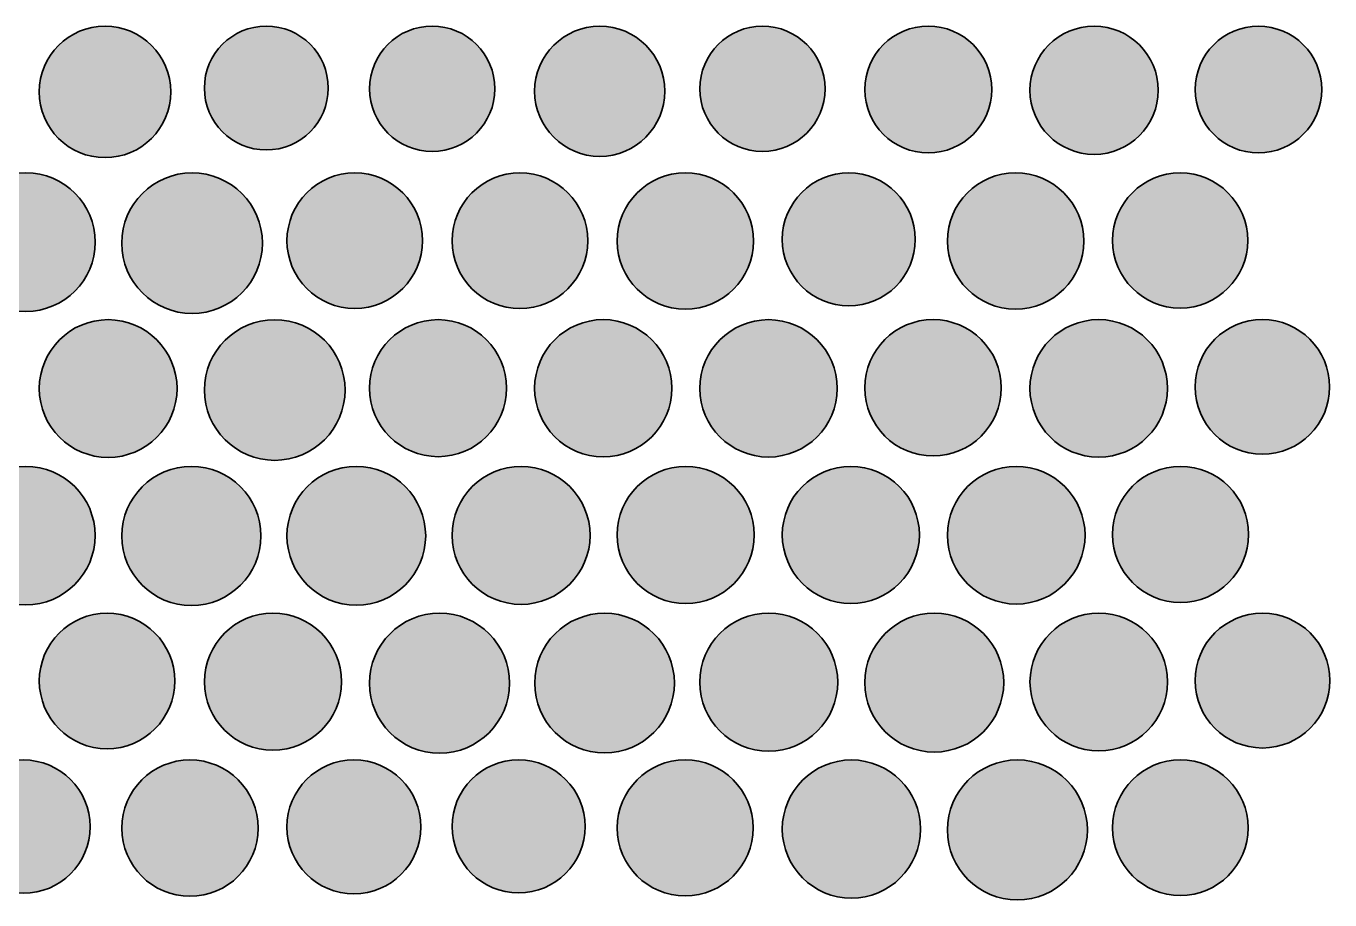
# Model space of a CAD drawing. Header units: inches. Extents: x 4.8 to 30.4, y 5.4 to 29.6.
# Drawn here: x 25.35 to 30.36, y 26.25 to 29.61 of the extents above; entities that cross this region are included whole.
import ezdxf

# ---------------------------------------------------------------- set-up
doc = ezdxf.new("R2010")
doc.units = ezdxf.units.IN
doc.header["$MEASUREMENT"] = 0
doc.layers.add('Layer 1', color=7, linetype='Continuous')

msp = doc.modelspace()

# ---------------------------------------------------------------- hatches: boundary and pattern name
at = {"layer": 'Layer 1'}
h = msp.add_hatch(color=7, dxfattribs=at)
h.dxf.hatch_style = 2
edge = h.paths.add_edge_path()
edge.add_spline(control_points=[(25.6541, 29.6067), (25.7938, 29.6067), (25.907, 29.4934), (25.907, 29.3538), (25.907, 29.2141), (25.7938, 29.1009), (25.6541, 29.1009), (25.5144, 29.1009), (25.4012, 29.2141), (25.4012, 29.3538), (25.4012, 29.4934), (25.5144, 29.6067), (25.6541, 29.6067)], knot_values=[0, 0, 0, 0, 1, 1, 1, 2, 2, 2, 3, 3, 3, 4, 4, 4, 4], degree=3, periodic=1)
h = msp.add_hatch(color=7, dxfattribs=at)
h.dxf.hatch_style = 2
edge = h.paths.add_edge_path()
edge.add_spline(control_points=[(26.2743, 29.6068), (26.4058, 29.6068), (26.5125, 29.5001), (26.5125, 29.3686), (26.5125, 29.2371), (26.4058, 29.1304), (26.2743, 29.1304), (26.1428, 29.1304), (26.0362, 29.2371), (26.0362, 29.3686), (26.0362, 29.5001), (26.1428, 29.6068), (26.2743, 29.6068)], knot_values=[0, 0, 0, 0, 1, 1, 1, 2, 2, 2, 3, 3, 3, 4, 4, 4, 4], degree=3, periodic=1)
h = msp.add_hatch(color=7, dxfattribs=at)
h.dxf.hatch_style = 2
edge = h.paths.add_edge_path()
edge.add_spline(control_points=[(26.9121, 29.6068), (27.0452, 29.6068), (27.1531, 29.4989), (27.1531, 29.3658), (27.1531, 29.2327), (27.0452, 29.1248), (26.9121, 29.1248), (26.7791, 29.1248), (26.6712, 29.2327), (26.6712, 29.3658), (26.6712, 29.4989), (26.7791, 29.6068), (26.9121, 29.6068)], knot_values=[0, 0, 0, 0, 1, 1, 1, 2, 2, 2, 3, 3, 3, 4, 4, 4, 4], degree=3, periodic=1)
h = msp.add_hatch(color=7, dxfattribs=at)
h.dxf.hatch_style = 2
edge = h.paths.add_edge_path()
edge.add_spline(control_points=[(27.5566, 29.6066), (27.6949, 29.6066), (27.807, 29.4945), (27.807, 29.3563), (27.807, 29.218), (27.6949, 29.1059), (27.5566, 29.1059), (27.4184, 29.1059), (27.3063, 29.218), (27.3063, 29.3563), (27.3063, 29.4945), (27.4184, 29.6066), (27.5566, 29.6066)], knot_values=[0, 0, 0, 0, 1, 1, 1, 2, 2, 2, 3, 3, 3, 4, 4, 4, 4], degree=3, periodic=1)
h = msp.add_hatch(color=7, dxfattribs=at)
h.dxf.hatch_style = 2
edge = h.paths.add_edge_path()
edge.add_spline(control_points=[(28.1821, 29.6066), (28.3152, 29.6066), (28.423, 29.4988), (28.423, 29.3658), (28.423, 29.2328), (28.3152, 29.125), (28.1821, 29.125), (28.0491, 29.125), (27.9413, 29.2328), (27.9413, 29.3658), (27.9413, 29.4988), (28.0491, 29.6066), (28.1821, 29.6066)], knot_values=[0, 0, 0, 0, 1, 1, 1, 2, 2, 2, 3, 3, 3, 4, 4, 4, 4], degree=3, periodic=1)
h = msp.add_hatch(color=7, dxfattribs=at)
h.dxf.hatch_style = 2
edge = h.paths.add_edge_path()
edge.add_spline(control_points=[(28.8199, 29.6069), (28.9546, 29.6069), (29.0639, 29.4977), (29.0639, 29.3629), (29.0639, 29.2282), (28.9546, 29.119), (28.8199, 29.119), (28.6852, 29.119), (28.576, 29.2282), (28.576, 29.3629), (28.576, 29.4977), (28.6852, 29.6069), (28.8199, 29.6069)], knot_values=[0, 0, 0, 0, 1, 1, 1, 2, 2, 2, 3, 3, 3, 4, 4, 4, 4], degree=3, periodic=1)
h = msp.add_hatch(color=7, dxfattribs=at)
h.dxf.hatch_style = 2
edge = h.paths.add_edge_path()
edge.add_spline(control_points=[(29.4578, 29.6067), (29.594, 29.6067), (29.7044, 29.4963), (29.7044, 29.3602), (29.7044, 29.224), (29.594, 29.1136), (29.4578, 29.1136), (29.3216, 29.1136), (29.2112, 29.224), (29.2112, 29.3602), (29.2112, 29.4963), (29.3216, 29.6067), (29.4578, 29.6067)], knot_values=[0, 0, 0, 0, 1, 1, 1, 2, 2, 2, 3, 3, 3, 4, 4, 4, 4], degree=3, periodic=1)
h = msp.add_hatch(color=7, dxfattribs=at)
h.dxf.hatch_style = 2
edge = h.paths.add_edge_path()
edge.add_spline(control_points=[(30.0899, 29.6066), (30.2245, 29.6066), (30.3336, 29.4975), (30.3336, 29.3629), (30.3336, 29.2284), (30.2245, 29.1193), (30.0899, 29.1193), (29.9554, 29.1193), (29.8464, 29.2284), (29.8464, 29.3629), (29.8464, 29.4975), (29.9554, 29.6066), (30.0899, 29.6066)], knot_values=[0, 0, 0, 0, 1, 1, 1, 2, 2, 2, 3, 3, 3, 4, 4, 4, 4], degree=3, periodic=1)
h = msp.add_hatch(color=7, dxfattribs=at)
h.dxf.hatch_style = 2
edge = h.paths.add_edge_path()
edge.add_spline(control_points=[(25.35, 29.0423), (25.4972, 29.0423), (25.6164, 28.9231), (25.6164, 28.7759), (25.6164, 28.6288), (25.4972, 28.5095), (25.35, 28.5095), (25.2029, 28.5095), (25.0837, 28.6288), (25.0837, 28.7759), (25.0837, 28.9231), (25.2029, 29.0423), (25.35, 29.0423)], knot_values=[0, 0, 0, 0, 1, 1, 1, 2, 2, 2, 3, 3, 3, 4, 4, 4, 4], degree=3, periodic=1)
h = msp.add_hatch(color=7, dxfattribs=at)
h.dxf.hatch_style = 2
edge = h.paths.add_edge_path()
edge.add_spline(control_points=[(25.9889, 29.0424), (26.1382, 29.0424), (26.2593, 28.9214), (26.2593, 28.772), (26.2593, 28.6227), (26.1382, 28.5017), (25.9889, 28.5017), (25.8396, 28.5017), (25.7185, 28.6227), (25.7185, 28.772), (25.7185, 28.9214), (25.8396, 29.0424), (25.9889, 29.0424)], knot_values=[0, 0, 0, 0, 1, 1, 1, 2, 2, 2, 3, 3, 3, 4, 4, 4, 4], degree=3, periodic=1)
h = msp.add_hatch(color=7, dxfattribs=at)
h.dxf.hatch_style = 2
edge = h.paths.add_edge_path()
edge.add_spline(control_points=[(26.6144, 29.0423), (26.7584, 29.0423), (26.8751, 28.9256), (26.8751, 28.7816), (26.8751, 28.6376), (26.7584, 28.5209), (26.6144, 28.5209), (26.4704, 28.5209), (26.3537, 28.6376), (26.3537, 28.7816), (26.3537, 28.9256), (26.4704, 29.0423), (26.6144, 29.0423)], knot_values=[0, 0, 0, 0, 1, 1, 1, 2, 2, 2, 3, 3, 3, 4, 4, 4, 4], degree=3, periodic=1)
h = msp.add_hatch(color=7, dxfattribs=at)
h.dxf.hatch_style = 2
edge = h.paths.add_edge_path()
edge.add_spline(control_points=[(27.2497, 29.0422), (27.3939, 29.0422), (27.5107, 28.9254), (27.5107, 28.7812), (27.5107, 28.6371), (27.3939, 28.5202), (27.2497, 28.5202), (27.1056, 28.5202), (26.9887, 28.6371), (26.9887, 28.7812), (26.9887, 28.9254), (27.1056, 29.0422), (27.2497, 29.0422)], knot_values=[0, 0, 0, 0, 1, 1, 1, 2, 2, 2, 3, 3, 3, 4, 4, 4, 4], degree=3, periodic=1)
h = msp.add_hatch(color=7, dxfattribs=at)
h.dxf.hatch_style = 2
edge = h.paths.add_edge_path()
edge.add_spline(control_points=[(27.8858, 29.0422), (28.0305, 29.0422), (28.1478, 28.9249), (28.1478, 28.7802), (28.1478, 28.6355), (28.0305, 28.5182), (27.8858, 28.5182), (27.7411, 28.5182), (27.6238, 28.6355), (27.6238, 28.7802), (27.6238, 28.9249), (27.7411, 29.0422), (27.8858, 29.0422)], knot_values=[0, 0, 0, 0, 1, 1, 1, 2, 2, 2, 3, 3, 3, 4, 4, 4, 4], degree=3, periodic=1)
h = msp.add_hatch(color=7, dxfattribs=at)
h.dxf.hatch_style = 2
edge = h.paths.add_edge_path()
edge.add_spline(control_points=[(28.5144, 29.0422), (28.6557, 29.0422), (28.7701, 28.9277), (28.7701, 28.7865), (28.7701, 28.6453), (28.6557, 28.5308), (28.5144, 28.5308), (28.3733, 28.5308), (28.2587, 28.6453), (28.2587, 28.7865), (28.2587, 28.9277), (28.3733, 29.0422), (28.5144, 29.0422)], knot_values=[0, 0, 0, 0, 1, 1, 1, 2, 2, 2, 3, 3, 3, 4, 4, 4, 4], degree=3, periodic=1)
h = msp.add_hatch(color=7, dxfattribs=at)
h.dxf.hatch_style = 2
edge = h.paths.add_edge_path()
edge.add_spline(control_points=[(29.1558, 29.0423), (29.3006, 29.0423), (29.418, 28.925), (29.418, 28.7802), (29.418, 28.6354), (29.3006, 28.518), (29.1558, 28.518), (29.011, 28.518), (28.8936, 28.6354), (28.8936, 28.7802), (28.8936, 28.925), (29.011, 29.0423), (29.1558, 29.0423)], knot_values=[0, 0, 0, 0, 1, 1, 1, 2, 2, 2, 3, 3, 3, 4, 4, 4, 4], degree=3, periodic=1)
h = msp.add_hatch(color=7, dxfattribs=at)
h.dxf.hatch_style = 2
edge = h.paths.add_edge_path()
edge.add_spline(control_points=[(29.7887, 29.0423), (29.9323, 29.0423), (30.0487, 28.9259), (30.0487, 28.7823), (30.0487, 28.6387), (29.9323, 28.5223), (29.7887, 28.5223), (29.6451, 28.5223), (29.5287, 28.6387), (29.5287, 28.7823), (29.5287, 28.9259), (29.6451, 29.0423), (29.7887, 29.0423)], knot_values=[0, 0, 0, 0, 1, 1, 1, 2, 2, 2, 3, 3, 3, 4, 4, 4, 4], degree=3, periodic=1)
h = msp.add_hatch(color=7, dxfattribs=at)
h.dxf.hatch_style = 2
edge = h.paths.add_edge_path()
edge.add_spline(control_points=[(25.6661, 28.4778), (25.8124, 28.4778), (25.931, 28.3592), (25.931, 28.2129), (25.931, 28.0666), (25.8124, 27.948), (25.6661, 27.948), (25.5198, 27.948), (25.4012, 28.0666), (25.4012, 28.2129), (25.4012, 28.3592), (25.5198, 28.4778), (25.6661, 28.4778)], knot_values=[0, 0, 0, 0, 1, 1, 1, 2, 2, 2, 3, 3, 3, 4, 4, 4, 4], degree=3, periodic=1)
h = msp.add_hatch(color=7, dxfattribs=at)
h.dxf.hatch_style = 2
edge = h.paths.add_edge_path()
edge.add_spline(control_points=[(26.3067, 28.4777), (26.4561, 28.4777), (26.5772, 28.3566), (26.5772, 28.2073), (26.5772, 28.0579), (26.4561, 27.9368), (26.3067, 27.9368), (26.1574, 27.9368), (26.0363, 28.0579), (26.0363, 28.2073), (26.0363, 28.3566), (26.1574, 28.4777), (26.3067, 28.4777)], knot_values=[0, 0, 0, 0, 1, 1, 1, 2, 2, 2, 3, 3, 3, 4, 4, 4, 4], degree=3, periodic=1)
h = msp.add_hatch(color=7, dxfattribs=at)
h.dxf.hatch_style = 2
edge = h.paths.add_edge_path()
edge.add_spline(control_points=[(26.9347, 28.4778), (27.0802, 28.4778), (27.1982, 28.3598), (27.1982, 28.2143), (27.1982, 28.0688), (27.0802, 27.9509), (26.9347, 27.9509), (26.7892, 27.9509), (26.6712, 28.0688), (26.6712, 28.2143), (26.6712, 28.3598), (26.7892, 28.4778), (26.9347, 28.4778)], knot_values=[0, 0, 0, 0, 1, 1, 1, 2, 2, 2, 3, 3, 3, 4, 4, 4, 4], degree=3, periodic=1)
h = msp.add_hatch(color=7, dxfattribs=at)
h.dxf.hatch_style = 2
edge = h.paths.add_edge_path()
edge.add_spline(control_points=[(27.5701, 28.4779), (27.7158, 28.4779), (27.834, 28.3597), (27.834, 28.214), (27.834, 28.0682), (27.7158, 27.9501), (27.5701, 27.9501), (27.4243, 27.9501), (27.3062, 28.0682), (27.3062, 28.214), (27.3062, 28.3597), (27.4243, 28.4779), (27.5701, 28.4779)], knot_values=[0, 0, 0, 0, 1, 1, 1, 2, 2, 2, 3, 3, 3, 4, 4, 4, 4], degree=3, periodic=1)
h = msp.add_hatch(color=7, dxfattribs=at)
h.dxf.hatch_style = 2
edge = h.paths.add_edge_path()
edge.add_spline(control_points=[(28.2054, 28.4778), (28.3513, 28.4778), (28.4696, 28.3595), (28.4696, 28.2136), (28.4696, 28.0677), (28.3513, 27.9494), (28.2054, 27.9494), (28.0595, 27.9494), (27.9412, 28.0677), (27.9412, 28.2136), (27.9412, 28.3595), (28.0595, 28.4778), (28.2054, 28.4778)], knot_values=[0, 0, 0, 0, 1, 1, 1, 2, 2, 2, 3, 3, 3, 4, 4, 4, 4], degree=3, periodic=1)
h = msp.add_hatch(color=7, dxfattribs=at)
h.dxf.hatch_style = 2
edge = h.paths.add_edge_path()
edge.add_spline(control_points=[(28.8383, 28.478), (28.9832, 28.478), (29.1006, 28.3606), (29.1006, 28.2157), (29.1006, 28.0709), (28.9832, 27.9535), (28.8383, 27.9535), (28.6934, 27.9535), (28.576, 28.0709), (28.576, 28.2157), (28.576, 28.3606), (28.6934, 28.478), (28.8383, 28.478)], knot_values=[0, 0, 0, 0, 1, 1, 1, 2, 2, 2, 3, 3, 3, 4, 4, 4, 4], degree=3, periodic=1)
h = msp.add_hatch(color=7, dxfattribs=at)
h.dxf.hatch_style = 2
edge = h.paths.add_edge_path()
edge.add_spline(control_points=[(29.4754, 28.4779), (29.6214, 28.4779), (29.7397, 28.3596), (29.7397, 28.2136), (29.7397, 28.0677), (29.6214, 27.9493), (29.4754, 27.9493), (29.3295, 27.9493), (29.2111, 28.0677), (29.2111, 28.2136), (29.2111, 28.3596), (29.3295, 28.4779), (29.4754, 28.4779)], knot_values=[0, 0, 0, 0, 1, 1, 1, 2, 2, 2, 3, 3, 3, 4, 4, 4, 4], degree=3, periodic=1)
h = msp.add_hatch(color=7, dxfattribs=at)
h.dxf.hatch_style = 2
edge = h.paths.add_edge_path()
edge.add_spline(control_points=[(30.1048, 28.478), (30.2477, 28.478), (30.3635, 28.3621), (30.3635, 28.2192), (30.3635, 28.0763), (30.2477, 27.9605), (30.1048, 27.9605), (29.9619, 27.9605), (29.846, 28.0763), (29.846, 28.2192), (29.846, 28.3621), (29.9619, 28.478), (30.1048, 28.478)], knot_values=[0, 0, 0, 0, 1, 1, 1, 2, 2, 2, 3, 3, 3, 4, 4, 4, 4], degree=3, periodic=1)
h = msp.add_hatch(color=7, dxfattribs=at)
h.dxf.hatch_style = 2
edge = h.paths.add_edge_path()
edge.add_spline(control_points=[(25.3497, 27.9136), (25.4967, 27.9136), (25.6159, 27.7944), (25.6159, 27.6474), (25.6159, 27.5004), (25.4967, 27.3813), (25.3497, 27.3813), (25.2027, 27.3813), (25.0835, 27.5004), (25.0835, 27.6474), (25.0835, 27.7944), (25.2027, 27.9136), (25.3497, 27.9136)], knot_values=[0, 0, 0, 0, 1, 1, 1, 2, 2, 2, 3, 3, 3, 4, 4, 4, 4], degree=3, periodic=1)
h = msp.add_hatch(color=7, dxfattribs=at)
h.dxf.hatch_style = 2
edge = h.paths.add_edge_path()
edge.add_spline(control_points=[(25.9861, 27.9136), (26.1339, 27.9136), (26.2537, 27.7938), (26.2537, 27.646), (26.2537, 27.4982), (26.1339, 27.3784), (25.9861, 27.3784), (25.8383, 27.3784), (25.7185, 27.4982), (25.7185, 27.646), (25.7185, 27.7938), (25.8383, 27.9136), (25.9861, 27.9136)], knot_values=[0, 0, 0, 0, 1, 1, 1, 2, 2, 2, 3, 3, 3, 4, 4, 4, 4], degree=3, periodic=1)
h = msp.add_hatch(color=7, dxfattribs=at)
h.dxf.hatch_style = 2
edge = h.paths.add_edge_path()
edge.add_spline(control_points=[(26.6204, 27.9135), (26.7677, 27.9135), (26.8872, 27.794), (26.8872, 27.6467), (26.8872, 27.4994), (26.7677, 27.3799), (26.6204, 27.3799), (26.4731, 27.3799), (26.3536, 27.4994), (26.3536, 27.6467), (26.3536, 27.794), (26.4731, 27.9135), (26.6204, 27.9135)], knot_values=[0, 0, 0, 0, 1, 1, 1, 2, 2, 2, 3, 3, 3, 4, 4, 4, 4], degree=3, periodic=1)
h = msp.add_hatch(color=7, dxfattribs=at)
h.dxf.hatch_style = 2
edge = h.paths.add_edge_path()
edge.add_spline(control_points=[(27.254, 27.9135), (27.4005, 27.9135), (27.5194, 27.7946), (27.5194, 27.6481), (27.5194, 27.5016), (27.4005, 27.3828), (27.254, 27.3828), (27.1075, 27.3828), (26.9887, 27.5016), (26.9887, 27.6481), (26.9887, 27.7946), (27.1075, 27.9135), (27.254, 27.9135)], knot_values=[0, 0, 0, 0, 1, 1, 1, 2, 2, 2, 3, 3, 3, 4, 4, 4, 4], degree=3, periodic=1)
h = msp.add_hatch(color=7, dxfattribs=at)
h.dxf.hatch_style = 2
edge = h.paths.add_edge_path()
edge.add_spline(control_points=[(27.8872, 27.9135), (28.0328, 27.9135), (28.1508, 27.7954), (28.1508, 27.6499), (28.1508, 27.5043), (28.0328, 27.3863), (27.8872, 27.3863), (27.7416, 27.3863), (27.6237, 27.5043), (27.6237, 27.6499), (27.6237, 27.7954), (27.7416, 27.9135), (27.8872, 27.9135)], knot_values=[0, 0, 0, 0, 1, 1, 1, 2, 2, 2, 3, 3, 3, 4, 4, 4, 4], degree=3, periodic=1)
h = msp.add_hatch(color=7, dxfattribs=at)
h.dxf.hatch_style = 2
edge = h.paths.add_edge_path()
edge.add_spline(control_points=[(28.5222, 27.9135), (28.6678, 27.9135), (28.7858, 27.7955), (28.7858, 27.6499), (28.7858, 27.5043), (28.6678, 27.3863), (28.5222, 27.3863), (28.3766, 27.3863), (28.2586, 27.5043), (28.2586, 27.6499), (28.2586, 27.7955), (28.3766, 27.9135), (28.5222, 27.9135)], knot_values=[0, 0, 0, 0, 1, 1, 1, 2, 2, 2, 3, 3, 3, 4, 4, 4, 4], degree=3, periodic=1)
h = msp.add_hatch(color=7, dxfattribs=at)
h.dxf.hatch_style = 2
edge = h.paths.add_edge_path()
edge.add_spline(control_points=[(29.1583, 27.9134), (29.3044, 27.9134), (29.4229, 27.7949), (29.4229, 27.6488), (29.4229, 27.5027), (29.3044, 27.3842), (29.1583, 27.3842), (29.0121, 27.3842), (28.8937, 27.5027), (28.8937, 27.6488), (28.8937, 27.7949), (29.0121, 27.9134), (29.1583, 27.9134)], knot_values=[0, 0, 0, 0, 1, 1, 1, 2, 2, 2, 3, 3, 3, 4, 4, 4, 4], degree=3, periodic=1)
h = msp.add_hatch(color=7, dxfattribs=at)
h.dxf.hatch_style = 2
edge = h.paths.add_edge_path()
edge.add_spline(control_points=[(29.7901, 27.9136), (29.9346, 27.9136), (30.0517, 27.7965), (30.0517, 27.652), (30.0517, 27.5075), (29.9346, 27.3904), (29.7901, 27.3904), (29.6457, 27.3904), (29.5285, 27.5075), (29.5285, 27.652), (29.5285, 27.7965), (29.6457, 27.9136), (29.7901, 27.9136)], knot_values=[0, 0, 0, 0, 1, 1, 1, 2, 2, 2, 3, 3, 3, 4, 4, 4, 4], degree=3, periodic=1)
h = msp.add_hatch(color=7, dxfattribs=at)
h.dxf.hatch_style = 2
edge = h.paths.add_edge_path()
edge.add_spline(control_points=[(25.6619, 27.3488), (25.8058, 27.3488), (25.9225, 27.2322), (25.9225, 27.0883), (25.9225, 26.9444), (25.8058, 26.8277), (25.6619, 26.8277), (25.518, 26.8277), (25.4013, 26.9444), (25.4013, 27.0883), (25.4013, 27.2322), (25.518, 27.3488), (25.6619, 27.3488)], knot_values=[0, 0, 0, 0, 1, 1, 1, 2, 2, 2, 3, 3, 3, 4, 4, 4, 4], degree=3, periodic=1)
h = msp.add_hatch(color=7, dxfattribs=at)
h.dxf.hatch_style = 2
edge = h.paths.add_edge_path()
edge.add_spline(control_points=[(26.2997, 27.3489), (26.4452, 27.3489), (26.5632, 27.2309), (26.5632, 27.0854), (26.5632, 26.9399), (26.4452, 26.822), (26.2997, 26.822), (26.1542, 26.822), (26.0362, 26.9399), (26.0362, 27.0854), (26.0362, 27.2309), (26.1542, 27.3489), (26.2997, 27.3489)], knot_values=[0, 0, 0, 0, 1, 1, 1, 2, 2, 2, 3, 3, 3, 4, 4, 4, 4], degree=3, periodic=1)
h = msp.add_hatch(color=7, dxfattribs=at)
h.dxf.hatch_style = 2
edge = h.paths.add_edge_path()
edge.add_spline(control_points=[(26.9404, 27.349), (27.0891, 27.349), (27.2096, 27.2285), (27.2096, 27.0798), (27.2096, 26.9311), (27.0891, 26.8106), (26.9404, 26.8106), (26.7917, 26.8106), (26.6712, 26.9311), (26.6712, 27.0798), (26.6712, 27.2285), (26.7917, 27.349), (26.9404, 27.349)], knot_values=[0, 0, 0, 0, 1, 1, 1, 2, 2, 2, 3, 3, 3, 4, 4, 4, 4], degree=3, periodic=1)
h = msp.add_hatch(color=7, dxfattribs=at)
h.dxf.hatch_style = 2
edge = h.paths.add_edge_path()
edge.add_spline(control_points=[(27.575, 27.3488), (27.7234, 27.3488), (27.8437, 27.2285), (27.8437, 27.0801), (27.8437, 26.9318), (27.7234, 26.8115), (27.575, 26.8115), (27.4266, 26.8115), (27.3064, 26.9318), (27.3064, 27.0801), (27.3064, 27.2285), (27.4266, 27.3488), (27.575, 27.3488)], knot_values=[0, 0, 0, 0, 1, 1, 1, 2, 2, 2, 3, 3, 3, 4, 4, 4, 4], degree=3, periodic=1)
h = msp.add_hatch(color=7, dxfattribs=at)
h.dxf.hatch_style = 2
edge = h.paths.add_edge_path()
edge.add_spline(control_points=[(28.2065, 27.3489), (28.353, 27.3489), (28.4717, 27.2302), (28.4717, 27.0837), (28.4717, 26.9372), (28.353, 26.8184), (28.2065, 26.8184), (28.06, 26.8184), (27.9412, 26.9372), (27.9412, 27.0837), (27.9412, 27.2302), (28.06, 27.3489), (28.2065, 27.3489)], knot_values=[0, 0, 0, 0, 1, 1, 1, 2, 2, 2, 3, 3, 3, 4, 4, 4, 4], degree=3, periodic=1)
h = msp.add_hatch(color=7, dxfattribs=at)
h.dxf.hatch_style = 2
edge = h.paths.add_edge_path()
edge.add_spline(control_points=[(28.8432, 27.3489), (28.9907, 27.3489), (29.1102, 27.2294), (29.1102, 27.0819), (29.1102, 26.9344), (28.9907, 26.8149), (28.8432, 26.8149), (28.6958, 26.8149), (28.5762, 26.9344), (28.5762, 27.0819), (28.5762, 27.2294), (28.6958, 27.3489), (28.8432, 27.3489)], knot_values=[0, 0, 0, 0, 1, 1, 1, 2, 2, 2, 3, 3, 3, 4, 4, 4, 4], degree=3, periodic=1)
h = msp.add_hatch(color=7, dxfattribs=at)
h.dxf.hatch_style = 2
edge = h.paths.add_edge_path()
edge.add_spline(control_points=[(29.4758, 27.3489), (29.6219, 27.3489), (29.7403, 27.2305), (29.7403, 27.0844), (29.7403, 26.9383), (29.6219, 26.8198), (29.4758, 26.8198), (29.3297, 26.8198), (29.2112, 26.9383), (29.2112, 27.0844), (29.2112, 27.2305), (29.3297, 27.3489), (29.4758, 27.3489)], knot_values=[0, 0, 0, 0, 1, 1, 1, 2, 2, 2, 3, 3, 3, 4, 4, 4, 4], degree=3, periodic=1)
h = msp.add_hatch(color=7, dxfattribs=at)
h.dxf.hatch_style = 2
edge = h.paths.add_edge_path()
edge.add_spline(control_points=[(30.1054, 27.3489), (30.2486, 27.3489), (30.3647, 27.2328), (30.3647, 27.0897), (30.3647, 26.9465), (30.2486, 26.8305), (30.1054, 26.8305), (29.9623, 26.8305), (29.8463, 26.9465), (29.8463, 27.0897), (29.8463, 27.2328), (29.9623, 27.3489), (30.1054, 27.3489)], knot_values=[0, 0, 0, 0, 1, 1, 1, 2, 2, 2, 3, 3, 3, 4, 4, 4, 4], degree=3, periodic=1)
h = msp.add_hatch(color=7, dxfattribs=at)
h.dxf.hatch_style = 2
edge = h.paths.add_edge_path()
edge.add_spline(control_points=[(25.3402, 26.7844), (25.4817, 26.7844), (25.5965, 26.6696), (25.5965, 26.528), (25.5965, 26.3865), (25.4817, 26.2717), (25.3402, 26.2717), (25.1986, 26.2717), (25.0838, 26.3865), (25.0838, 26.528), (25.0838, 26.6696), (25.1986, 26.7844), (25.3402, 26.7844)], knot_values=[0, 0, 0, 0, 1, 1, 1, 2, 2, 2, 3, 3, 3, 4, 4, 4, 4], degree=3, periodic=1)
h = msp.add_hatch(color=7, dxfattribs=at)
h.dxf.hatch_style = 2
edge = h.paths.add_edge_path()
edge.add_spline(control_points=[(25.9808, 26.7846), (26.1256, 26.7846), (26.2429, 26.6672), (26.2429, 26.5224), (26.2429, 26.3776), (26.1256, 26.2602), (25.9808, 26.2602), (25.836, 26.2602), (25.7186, 26.3776), (25.7186, 26.5224), (25.7186, 26.6672), (25.836, 26.7846), (25.9808, 26.7846)], knot_values=[0, 0, 0, 0, 1, 1, 1, 2, 2, 2, 3, 3, 3, 4, 4, 4, 4], degree=3, periodic=1)
h = msp.add_hatch(color=7, dxfattribs=at)
h.dxf.hatch_style = 2
edge = h.paths.add_edge_path()
edge.add_spline(control_points=[(26.6112, 26.7846), (26.7535, 26.7846), (26.8689, 26.6693), (26.8689, 26.527), (26.8689, 26.3847), (26.7535, 26.2693), (26.6112, 26.2693), (26.4689, 26.2693), (26.3536, 26.3847), (26.3536, 26.527), (26.3536, 26.6693), (26.4689, 26.7846), (26.6112, 26.7846)], knot_values=[0, 0, 0, 0, 1, 1, 1, 2, 2, 2, 3, 3, 3, 4, 4, 4, 4], degree=3, periodic=1)
h = msp.add_hatch(color=7, dxfattribs=at)
h.dxf.hatch_style = 2
edge = h.paths.add_edge_path()
edge.add_spline(control_points=[(27.2444, 26.7846), (27.3858, 26.7846), (27.5003, 26.6701), (27.5003, 26.5287), (27.5003, 26.3875), (27.3858, 26.2729), (27.2444, 26.2729), (27.1031, 26.2729), (26.9886, 26.3875), (26.9886, 26.5287), (26.9886, 26.6701), (27.1031, 26.7846), (27.2444, 26.7846)], knot_values=[0, 0, 0, 0, 1, 1, 1, 2, 2, 2, 3, 3, 3, 4, 4, 4, 4], degree=3, periodic=1)
h = msp.add_hatch(color=7, dxfattribs=at)
h.dxf.hatch_style = 2
edge = h.paths.add_edge_path()
edge.add_spline(control_points=[(27.8851, 26.7846), (28.0296, 26.7846), (28.1466, 26.6675), (28.1466, 26.5231), (28.1466, 26.3787), (28.0296, 26.2616), (27.8851, 26.2616), (27.7407, 26.2616), (27.6235, 26.3787), (27.6235, 26.5231), (27.6235, 26.6675), (27.7407, 26.7846), (27.8851, 26.7846)], knot_values=[0, 0, 0, 0, 1, 1, 1, 2, 2, 2, 3, 3, 3, 4, 4, 4, 4], degree=3, periodic=1)
h = msp.add_hatch(color=7, dxfattribs=at)
h.dxf.hatch_style = 2
edge = h.paths.add_edge_path()
edge.add_spline(control_points=[(28.5244, 26.7846), (28.6711, 26.7846), (28.79, 26.6656), (28.79, 26.5189), (28.79, 26.3721), (28.6711, 26.2532), (28.5244, 26.2532), (28.3776, 26.2532), (28.2586, 26.3721), (28.2586, 26.5189), (28.2586, 26.6656), (28.3776, 26.7846), (28.5244, 26.7846)], knot_values=[0, 0, 0, 0, 1, 1, 1, 2, 2, 2, 3, 3, 3, 4, 4, 4, 4], degree=3, periodic=1)
h = msp.add_hatch(color=7, dxfattribs=at)
h.dxf.hatch_style = 2
edge = h.paths.add_edge_path()
edge.add_spline(control_points=[(29.1629, 26.7845), (29.3115, 26.7845), (29.432, 26.664), (29.432, 26.5153), (29.432, 26.3667), (29.3115, 26.2462), (29.1629, 26.2462), (29.0142, 26.2462), (28.8937, 26.3667), (28.8937, 26.5153), (28.8937, 26.664), (29.0142, 26.7845), (29.1629, 26.7845)], knot_values=[0, 0, 0, 0, 1, 1, 1, 2, 2, 2, 3, 3, 3, 4, 4, 4, 4], degree=3, periodic=1)
h = msp.add_hatch(color=7, dxfattribs=at)
h.dxf.hatch_style = 2
edge = h.paths.add_edge_path()
edge.add_spline(control_points=[(29.7894, 26.7846), (29.9334, 26.7846), (30.0502, 26.6678), (30.0502, 26.5238), (30.0502, 26.3798), (29.9334, 26.263), (29.7894, 26.263), (29.6454, 26.263), (29.5286, 26.3798), (29.5286, 26.5238), (29.5286, 26.6678), (29.6454, 26.7846), (29.7894, 26.7846)], knot_values=[0, 0, 0, 0, 1, 1, 1, 2, 2, 2, 3, 3, 3, 4, 4, 4, 4], degree=3, periodic=1)

# ---------------------------------------------------------------- linework, layer by layer
at = {"layer": 'Layer 1', "color": 7, "lineweight": 35}
for points in [[(25.6541, 29.6067), (25.7938, 29.6067), (25.907, 29.4934), (25.907, 29.3538), (25.907, 29.2141), (25.7938, 29.1009), (25.6541, 29.1009), (25.5144, 29.1009), (25.4012, 29.2141), (25.4012, 29.3538), (25.4012, 29.4934), (25.5144, 29.6067), (25.6541, 29.6067)], [(26.2743, 29.6068), (26.4058, 29.6068), (26.5125, 29.5001), (26.5125, 29.3686), (26.5125, 29.2371), (26.4058, 29.1304), (26.2743, 29.1304), (26.1428, 29.1304), (26.0362, 29.2371), (26.0362, 29.3686), (26.0362, 29.5001), (26.1428, 29.6068), (26.2743, 29.6068)], [(26.9121, 29.6068), (27.0452, 29.6068), (27.1531, 29.4989), (27.1531, 29.3658), (27.1531, 29.2327), (27.0452, 29.1248), (26.9121, 29.1248), (26.7791, 29.1248), (26.6712, 29.2327), (26.6712, 29.3658), (26.6712, 29.4989), (26.7791, 29.6068), (26.9121, 29.6068)], [(27.5566, 29.6066), (27.6949, 29.6066), (27.807, 29.4945), (27.807, 29.3563), (27.807, 29.218), (27.6949, 29.1059), (27.5566, 29.1059), (27.4184, 29.1059), (27.3063, 29.218), (27.3063, 29.3563), (27.3063, 29.4945), (27.4184, 29.6066), (27.5566, 29.6066)], [(28.1821, 29.6066), (28.3152, 29.6066), (28.423, 29.4988), (28.423, 29.3658), (28.423, 29.2328), (28.3152, 29.125), (28.1821, 29.125), (28.0491, 29.125), (27.9413, 29.2328), (27.9413, 29.3658), (27.9413, 29.4988), (28.0491, 29.6066), (28.1821, 29.6066)], [(28.8199, 29.6069), (28.9546, 29.6069), (29.0639, 29.4977), (29.0639, 29.3629), (29.0639, 29.2282), (28.9546, 29.119), (28.8199, 29.119), (28.6852, 29.119), (28.576, 29.2282), (28.576, 29.3629), (28.576, 29.4977), (28.6852, 29.6069), (28.8199, 29.6069)], [(29.4578, 29.6067), (29.594, 29.6067), (29.7044, 29.4963), (29.7044, 29.3602), (29.7044, 29.224), (29.594, 29.1136), (29.4578, 29.1136), (29.3216, 29.1136), (29.2112, 29.224), (29.2112, 29.3602), (29.2112, 29.4963), (29.3216, 29.6067), (29.4578, 29.6067)], [(30.0899, 29.6066), (30.2245, 29.6066), (30.3336, 29.4975), (30.3336, 29.3629), (30.3336, 29.2284), (30.2245, 29.1193), (30.0899, 29.1193), (29.9554, 29.1193), (29.8464, 29.2284), (29.8464, 29.3629), (29.8464, 29.4975), (29.9554, 29.6066), (30.0899, 29.6066)], [(25.35, 29.0423), (25.4972, 29.0423), (25.6164, 28.9231), (25.6164, 28.7759), (25.6164, 28.6288), (25.4972, 28.5095), (25.35, 28.5095), (25.2029, 28.5095), (25.0837, 28.6288), (25.0837, 28.7759), (25.0837, 28.9231), (25.2029, 29.0423), (25.35, 29.0423)], [(25.9889, 29.0424), (26.1382, 29.0424), (26.2593, 28.9214), (26.2593, 28.772), (26.2593, 28.6227), (26.1382, 28.5017), (25.9889, 28.5017), (25.8396, 28.5017), (25.7185, 28.6227), (25.7185, 28.772), (25.7185, 28.9214), (25.8396, 29.0424), (25.9889, 29.0424)], [(26.6144, 29.0423), (26.7584, 29.0423), (26.8751, 28.9256), (26.8751, 28.7816), (26.8751, 28.6376), (26.7584, 28.5209), (26.6144, 28.5209), (26.4704, 28.5209), (26.3537, 28.6376), (26.3537, 28.7816), (26.3537, 28.9256), (26.4704, 29.0423), (26.6144, 29.0423)], [(27.2497, 29.0422), (27.3939, 29.0422), (27.5107, 28.9254), (27.5107, 28.7812), (27.5107, 28.6371), (27.3939, 28.5202), (27.2497, 28.5202), (27.1056, 28.5202), (26.9887, 28.6371), (26.9887, 28.7812), (26.9887, 28.9254), (27.1056, 29.0422), (27.2497, 29.0422)], [(27.8858, 29.0422), (28.0305, 29.0422), (28.1478, 28.9249), (28.1478, 28.7802), (28.1478, 28.6355), (28.0305, 28.5182), (27.8858, 28.5182), (27.7411, 28.5182), (27.6238, 28.6355), (27.6238, 28.7802), (27.6238, 28.9249), (27.7411, 29.0422), (27.8858, 29.0422)], [(28.5144, 29.0422), (28.6557, 29.0422), (28.7701, 28.9277), (28.7701, 28.7865), (28.7701, 28.6453), (28.6557, 28.5308), (28.5144, 28.5308), (28.3733, 28.5308), (28.2587, 28.6453), (28.2587, 28.7865), (28.2587, 28.9277), (28.3733, 29.0422), (28.5144, 29.0422)], [(29.1558, 29.0423), (29.3006, 29.0423), (29.418, 28.925), (29.418, 28.7802), (29.418, 28.6354), (29.3006, 28.518), (29.1558, 28.518), (29.011, 28.518), (28.8936, 28.6354), (28.8936, 28.7802), (28.8936, 28.925), (29.011, 29.0423), (29.1558, 29.0423)], [(29.7887, 29.0423), (29.9323, 29.0423), (30.0487, 28.9259), (30.0487, 28.7823), (30.0487, 28.6387), (29.9323, 28.5223), (29.7887, 28.5223), (29.6451, 28.5223), (29.5287, 28.6387), (29.5287, 28.7823), (29.5287, 28.9259), (29.6451, 29.0423), (29.7887, 29.0423)], [(25.6661, 28.4778), (25.8124, 28.4778), (25.931, 28.3592), (25.931, 28.2129), (25.931, 28.0666), (25.8124, 27.948), (25.6661, 27.948), (25.5198, 27.948), (25.4012, 28.0666), (25.4012, 28.2129), (25.4012, 28.3592), (25.5198, 28.4778), (25.6661, 28.4778)], [(26.3067, 28.4777), (26.4561, 28.4777), (26.5772, 28.3566), (26.5772, 28.2073), (26.5772, 28.0579), (26.4561, 27.9368), (26.3067, 27.9368), (26.1574, 27.9368), (26.0363, 28.0579), (26.0363, 28.2073), (26.0363, 28.3566), (26.1574, 28.4777), (26.3067, 28.4777)], [(26.9347, 28.4778), (27.0802, 28.4778), (27.1982, 28.3598), (27.1982, 28.2143), (27.1982, 28.0688), (27.0802, 27.9509), (26.9347, 27.9509), (26.7892, 27.9509), (26.6712, 28.0688), (26.6712, 28.2143), (26.6712, 28.3598), (26.7892, 28.4778), (26.9347, 28.4778)], [(27.5701, 28.4779), (27.7158, 28.4779), (27.834, 28.3597), (27.834, 28.214), (27.834, 28.0682), (27.7158, 27.9501), (27.5701, 27.9501), (27.4243, 27.9501), (27.3062, 28.0682), (27.3062, 28.214), (27.3062, 28.3597), (27.4243, 28.4779), (27.5701, 28.4779)], [(28.2054, 28.4778), (28.3513, 28.4778), (28.4696, 28.3595), (28.4696, 28.2136), (28.4696, 28.0677), (28.3513, 27.9494), (28.2054, 27.9494), (28.0595, 27.9494), (27.9412, 28.0677), (27.9412, 28.2136), (27.9412, 28.3595), (28.0595, 28.4778), (28.2054, 28.4778)], [(28.8383, 28.478), (28.9832, 28.478), (29.1006, 28.3606), (29.1006, 28.2157), (29.1006, 28.0709), (28.9832, 27.9535), (28.8383, 27.9535), (28.6934, 27.9535), (28.576, 28.0709), (28.576, 28.2157), (28.576, 28.3606), (28.6934, 28.478), (28.8383, 28.478)], [(29.4754, 28.4779), (29.6214, 28.4779), (29.7397, 28.3596), (29.7397, 28.2136), (29.7397, 28.0677), (29.6214, 27.9493), (29.4754, 27.9493), (29.3295, 27.9493), (29.2111, 28.0677), (29.2111, 28.2136), (29.2111, 28.3596), (29.3295, 28.4779), (29.4754, 28.4779)], [(30.1048, 28.478), (30.2477, 28.478), (30.3635, 28.3621), (30.3635, 28.2192), (30.3635, 28.0763), (30.2477, 27.9605), (30.1048, 27.9605), (29.9619, 27.9605), (29.846, 28.0763), (29.846, 28.2192), (29.846, 28.3621), (29.9619, 28.478), (30.1048, 28.478)], [(25.3497, 27.9136), (25.4967, 27.9136), (25.6159, 27.7944), (25.6159, 27.6474), (25.6159, 27.5004), (25.4967, 27.3813), (25.3497, 27.3813), (25.2027, 27.3813), (25.0835, 27.5004), (25.0835, 27.6474), (25.0835, 27.7944), (25.2027, 27.9136), (25.3497, 27.9136)], [(25.9861, 27.9136), (26.1339, 27.9136), (26.2537, 27.7938), (26.2537, 27.646), (26.2537, 27.4982), (26.1339, 27.3784), (25.9861, 27.3784), (25.8383, 27.3784), (25.7185, 27.4982), (25.7185, 27.646), (25.7185, 27.7938), (25.8383, 27.9136), (25.9861, 27.9136)], [(26.6204, 27.9135), (26.7677, 27.9135), (26.8872, 27.794), (26.8872, 27.6467), (26.8872, 27.4994), (26.7677, 27.3799), (26.6204, 27.3799), (26.4731, 27.3799), (26.3536, 27.4994), (26.3536, 27.6467), (26.3536, 27.794), (26.4731, 27.9135), (26.6204, 27.9135)], [(27.254, 27.9135), (27.4005, 27.9135), (27.5194, 27.7946), (27.5194, 27.6481), (27.5194, 27.5016), (27.4005, 27.3828), (27.254, 27.3828), (27.1075, 27.3828), (26.9887, 27.5016), (26.9887, 27.6481), (26.9887, 27.7946), (27.1075, 27.9135), (27.254, 27.9135)], [(27.8872, 27.9135), (28.0328, 27.9135), (28.1508, 27.7954), (28.1508, 27.6499), (28.1508, 27.5043), (28.0328, 27.3863), (27.8872, 27.3863), (27.7416, 27.3863), (27.6237, 27.5043), (27.6237, 27.6499), (27.6237, 27.7954), (27.7416, 27.9135), (27.8872, 27.9135)], [(28.5222, 27.9135), (28.6678, 27.9135), (28.7858, 27.7955), (28.7858, 27.6499), (28.7858, 27.5043), (28.6678, 27.3863), (28.5222, 27.3863), (28.3766, 27.3863), (28.2586, 27.5043), (28.2586, 27.6499), (28.2586, 27.7955), (28.3766, 27.9135), (28.5222, 27.9135)], [(29.1583, 27.9134), (29.3044, 27.9134), (29.4229, 27.7949), (29.4229, 27.6488), (29.4229, 27.5027), (29.3044, 27.3842), (29.1583, 27.3842), (29.0121, 27.3842), (28.8937, 27.5027), (28.8937, 27.6488), (28.8937, 27.7949), (29.0121, 27.9134), (29.1583, 27.9134)], [(29.7901, 27.9136), (29.9346, 27.9136), (30.0517, 27.7965), (30.0517, 27.652), (30.0517, 27.5075), (29.9346, 27.3904), (29.7901, 27.3904), (29.6457, 27.3904), (29.5285, 27.5075), (29.5285, 27.652), (29.5285, 27.7965), (29.6457, 27.9136), (29.7901, 27.9136)], [(25.6619, 27.3488), (25.8058, 27.3488), (25.9225, 27.2322), (25.9225, 27.0883), (25.9225, 26.9444), (25.8058, 26.8277), (25.6619, 26.8277), (25.518, 26.8277), (25.4013, 26.9444), (25.4013, 27.0883), (25.4013, 27.2322), (25.518, 27.3488), (25.6619, 27.3488)], [(26.2997, 27.3489), (26.4452, 27.3489), (26.5632, 27.2309), (26.5632, 27.0854), (26.5632, 26.9399), (26.4452, 26.822), (26.2997, 26.822), (26.1542, 26.822), (26.0362, 26.9399), (26.0362, 27.0854), (26.0362, 27.2309), (26.1542, 27.3489), (26.2997, 27.3489)], [(26.9404, 27.349), (27.0891, 27.349), (27.2096, 27.2285), (27.2096, 27.0798), (27.2096, 26.9311), (27.0891, 26.8106), (26.9404, 26.8106), (26.7917, 26.8106), (26.6712, 26.9311), (26.6712, 27.0798), (26.6712, 27.2285), (26.7917, 27.349), (26.9404, 27.349)], [(27.575, 27.3488), (27.7234, 27.3488), (27.8437, 27.2285), (27.8437, 27.0801), (27.8437, 26.9318), (27.7234, 26.8115), (27.575, 26.8115), (27.4266, 26.8115), (27.3064, 26.9318), (27.3064, 27.0801), (27.3064, 27.2285), (27.4266, 27.3488), (27.575, 27.3488)], [(28.2065, 27.3489), (28.353, 27.3489), (28.4717, 27.2302), (28.4717, 27.0837), (28.4717, 26.9372), (28.353, 26.8184), (28.2065, 26.8184), (28.06, 26.8184), (27.9412, 26.9372), (27.9412, 27.0837), (27.9412, 27.2302), (28.06, 27.3489), (28.2065, 27.3489)], [(28.8432, 27.3489), (28.9907, 27.3489), (29.1102, 27.2294), (29.1102, 27.0819), (29.1102, 26.9344), (28.9907, 26.8149), (28.8432, 26.8149), (28.6958, 26.8149), (28.5762, 26.9344), (28.5762, 27.0819), (28.5762, 27.2294), (28.6958, 27.3489), (28.8432, 27.3489)], [(29.4758, 27.3489), (29.6219, 27.3489), (29.7403, 27.2305), (29.7403, 27.0844), (29.7403, 26.9383), (29.6219, 26.8198), (29.4758, 26.8198), (29.3297, 26.8198), (29.2112, 26.9383), (29.2112, 27.0844), (29.2112, 27.2305), (29.3297, 27.3489), (29.4758, 27.3489)], [(30.1054, 27.3489), (30.2486, 27.3489), (30.3647, 27.2328), (30.3647, 27.0897), (30.3647, 26.9465), (30.2486, 26.8305), (30.1054, 26.8305), (29.9623, 26.8305), (29.8463, 26.9465), (29.8463, 27.0897), (29.8463, 27.2328), (29.9623, 27.3489), (30.1054, 27.3489)], [(25.3402, 26.7844), (25.4817, 26.7844), (25.5965, 26.6696), (25.5965, 26.528), (25.5965, 26.3865), (25.4817, 26.2717), (25.3402, 26.2717), (25.1986, 26.2717), (25.0838, 26.3865), (25.0838, 26.528), (25.0838, 26.6696), (25.1986, 26.7844), (25.3402, 26.7844)], [(25.9808, 26.7846), (26.1256, 26.7846), (26.2429, 26.6672), (26.2429, 26.5224), (26.2429, 26.3776), (26.1256, 26.2602), (25.9808, 26.2602), (25.836, 26.2602), (25.7186, 26.3776), (25.7186, 26.5224), (25.7186, 26.6672), (25.836, 26.7846), (25.9808, 26.7846)], [(26.6112, 26.7846), (26.7535, 26.7846), (26.8689, 26.6693), (26.8689, 26.527), (26.8689, 26.3847), (26.7535, 26.2693), (26.6112, 26.2693), (26.4689, 26.2693), (26.3536, 26.3847), (26.3536, 26.527), (26.3536, 26.6693), (26.4689, 26.7846), (26.6112, 26.7846)], [(27.2444, 26.7846), (27.3858, 26.7846), (27.5003, 26.6701), (27.5003, 26.5287), (27.5003, 26.3875), (27.3858, 26.2729), (27.2444, 26.2729), (27.1031, 26.2729), (26.9886, 26.3875), (26.9886, 26.5287), (26.9886, 26.6701), (27.1031, 26.7846), (27.2444, 26.7846)], [(27.8851, 26.7846), (28.0296, 26.7846), (28.1466, 26.6675), (28.1466, 26.5231), (28.1466, 26.3787), (28.0296, 26.2616), (27.8851, 26.2616), (27.7407, 26.2616), (27.6235, 26.3787), (27.6235, 26.5231), (27.6235, 26.6675), (27.7407, 26.7846), (27.8851, 26.7846)], [(28.5244, 26.7846), (28.6711, 26.7846), (28.79, 26.6656), (28.79, 26.5189), (28.79, 26.3721), (28.6711, 26.2532), (28.5244, 26.2532), (28.3776, 26.2532), (28.2586, 26.3721), (28.2586, 26.5189), (28.2586, 26.6656), (28.3776, 26.7846), (28.5244, 26.7846)], [(29.1629, 26.7845), (29.3115, 26.7845), (29.432, 26.664), (29.432, 26.5153), (29.432, 26.3667), (29.3115, 26.2462), (29.1629, 26.2462), (29.0142, 26.2462), (28.8937, 26.3667), (28.8937, 26.5153), (28.8937, 26.664), (29.0142, 26.7845), (29.1629, 26.7845)], [(29.7894, 26.7846), (29.9334, 26.7846), (30.0502, 26.6678), (30.0502, 26.5238), (30.0502, 26.3798), (29.9334, 26.263), (29.7894, 26.263), (29.6454, 26.263), (29.5286, 26.3798), (29.5286, 26.5238), (29.5286, 26.6678), (29.6454, 26.7846), (29.7894, 26.7846)]]:
    msp.add_open_spline(points, degree=3, knots=[0, 0, 0, 0, 1, 1, 1, 2, 2, 2, 3, 3, 3, 4, 4, 4, 4], dxfattribs=at)

doc.saveas('drawing.dxf')
